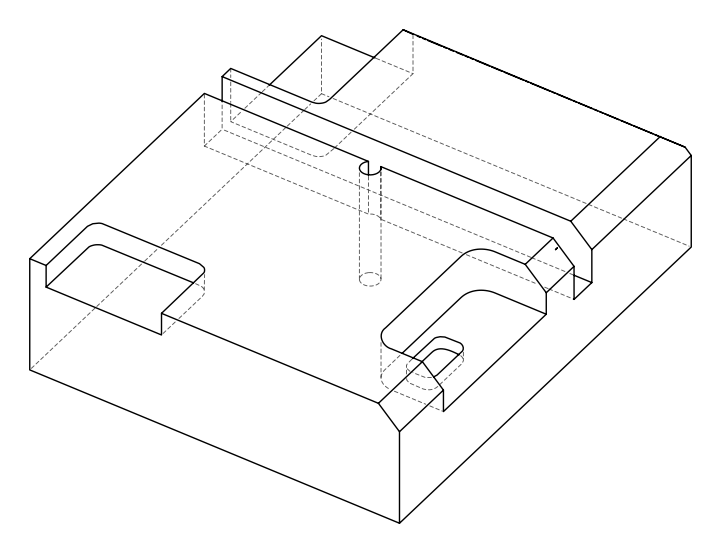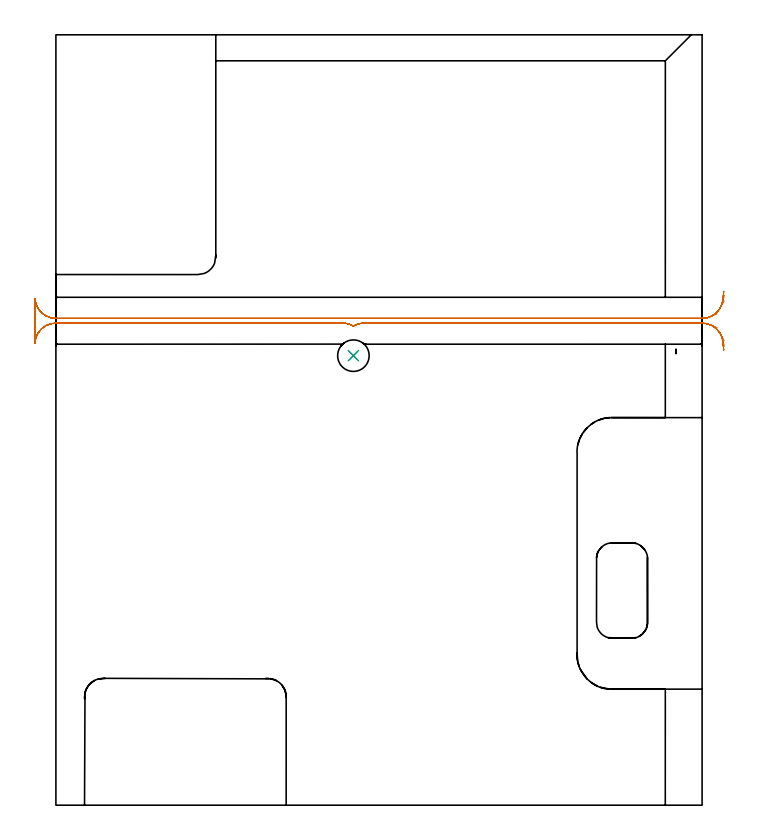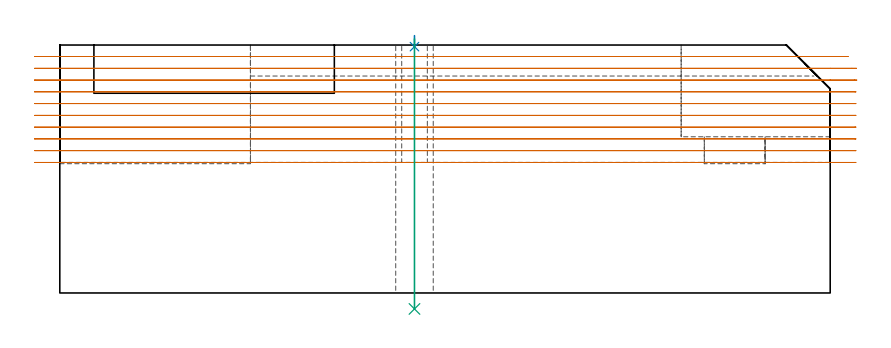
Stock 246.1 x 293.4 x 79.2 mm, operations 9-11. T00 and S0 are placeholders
(PLAN: 11 operations, 7 tool changes, 71.4 min)
(1 AREA_MILL | FG_CHAMFER_SURFACE | UGT0205_001 | 1.43 min | 4120 mm3)
(2 AREA_MILL_1 | FG_CHAMFER_SURFACE_1 | UGT0205_001 | 2.08 min | 5020 mm3)
(3 AREA_MILL_2 | FG_CHAMFER_SURFACE_2 | UGT0205_001 | 5.86 min | 9342 mm3)
(4 AREA_MILL_3 | FG_CHAMFER_SURFACE_3 | UGT0205_001 | 4.18 min | 9931 mm3)
(5 MILL_CORNER_NOTCH_RECTANGULAR | CORNER_NOTCH_RECTANGULAR | NXT0201_011 | Follow Part, ap 3, ae 75% | 21.27 min | 210080 mm3)
(6 MILL_RECTANGULAR_POCKET | POCKET_RECTANGULAR_STRAIGHT | NXT0201_013 | Follow Part, ap 2.5, ae 75% | 3.62 min | 25535 mm3)
(7 MILL_SLOT | SLOT_PARTIAL_RECTANGULAR | NXT0201_012 | Follow Part, ap 4, ae 75% | 12.75 min | 120935 mm3)
(8 MILL_SLOT_1 | SLOT_PARTIAL_RECTANGULAR_1 | NXT0201_011 | Follow Part, ap 3, ae 75% | 8.46 min | 56816 mm3)
(9 MILL_RECTANGULAR_SLOT | SLOT_RECTANGULAR | NXT0201_012 | Follow Part, ap 4, ae 75% | 11.36 min | 163171 mm3)
(10 SPOT_DRILL | STEP1HOLE | NXT0321_9005460120000 | 0.03 min | 5 mm3)
(11 DRILL_THROUGH_HOLE_INTO_CENTER | STEP1HOLE | UGT0301_515 | 0.35 min | 8362 mm3)
(TOOL UGT0205_001 | Chamfer Mill 20 x 3 x 45 deg. | D20 FL50 Z2)
(TOOL NXT0201_011 | ENDMILL 12mm [2P460-1200-NA 1630] | D12 FL38 Z6)
(TOOL NXT0201_013 | ENDMILL 10mm | D10 FL30 Z4)
(TOOL NXT0201_012 | ENDMILL 16mm [2P460-1600-NA 1630] | D16 FL38 Z6)
(TOOL NXT0321_9005460120000 | NC Spot Drill, 142deg, 12mm, Carbide, Uncoated | D12 PA142 FL30 Z2)
(TOOL UGT0301_515 | Carbide Drill 12.0 mm | D12 PA118 FL101 Z2)
(OP 9 MILL_RECTANGULAR_SLOT)
G17 G21 G94 G90
T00 M6
G54
G17 G0 G90 X251.859 Y187.088 S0 M3
G43 Z89.284 H1
Z75.526
G94 G1 X249.074 Y185.973 F250.
G2 X246.1 Y185.4 R8. F500.
G1 X0.
G2 X-7.97 Y192.708 R8.
G1 X-8.
Y176.292
X-7.97
G2 X0. Y183.6 R8.
G1 X109.221
G2 X113.3 Y182.482 R8.
X117.379 Y183.6 R8.
G1 X246.1
G2 X249.074 Y183.027 R8.
G1 X251.859 Y181.912 F250.
G0 Z89.284
X254.535 Y192.042
Z71.767
G1 X253.049 Y189.436
G2 X246.1 Y185.4 R8. F500.
G1 X0.
G2 X-7.97 Y192.708 R8.
G1 X-8.
Y176.292
X-7.97
G2 X0. Y183.6 R8.
G1 X109.221
G2 X113.3 Y182.482 R8.
X117.379 Y183.6 R8.
G1 X246.1
G2 X253.049 Y179.564 R8.
G1 X254.535 Y176.959 F250.
G0 X254.606 Y194.207 Z68.009
G1 X253.822 Y191.311
G2 X246.1 Y185.4 R8. F500.
G1 X0.
G2 X-7.99 Y193. R8.
G1 X-8.
Y176.
X-7.99
G2 X0. Y183.6 R8.
G1 X109.221
G2 X113.3 Y182.482 R8.
X117.379 Y183.6 R8.
G1 X246.1
G2 X253.825 Y177.681 R8.
G1 X254.605 Y174.784 F250.
G0 X254.33 Y195.696 Z64.25
G1 X254.07 Y192.708
G2 X246.1 Y185.4 R8. F500.
G1 X0.
G2 X-7.99 Y193. R8.
G1 X-8.
Y176.
X-7.99
G2 X0. Y183.6 R8.
G1 X109.221
G2 X113.3 Y182.482 R8.
X117.379 Y183.6 R8.
G1 X246.1
G2 X254.07 Y176.292 R8.
G1 X254.33 Y173.304 F250.
G0 Y195.696 Z60.492
G1 X254.07 Y192.708
G2 X246.1 Y185.4 R8. F500.
G1 X0.
G2 X-7.99 Y193. R8.
G1 X-8.
Y176.
X-7.99
G2 X0. Y183.6 R8.
G1 X109.221
G2 X113.3 Y182.482 R8.
X117.379 Y183.6 R8.
G1 X246.1
G2 X254.07 Y176.292 R8.
G1 X254.33 Y173.304 F250.
G0 Y195.696 Z56.734
G1 X254.07 Y192.708
G2 X246.1 Y185.4 R8. F500.
G1 X0.
G2 X-7.99 Y193. R8.
G1 X-8.
Y176.
X-7.99
G2 X0. Y183.6 R8.
G1 X109.221
G2 X113.3 Y182.482 R8.
X117.379 Y183.6 R8.
G1 X246.1
G2 X254.07 Y176.292 R8.
G1 X254.33 Y173.304 F250.
G0 Y195.696 Z52.975
G1 X254.07 Y192.708
G2 X246.1 Y185.4 R8. F500.
G1 X0.
G2 X-7.99 Y193. R8.
G1 X-8.
Y176.
X-7.99
G2 X0. Y183.6 R8.
G1 X109.221
G2 X113.3 Y182.482 R8.
X117.379 Y183.6 R8.
G1 X246.1
G2 X254.07 Y176.292 R8.
G1 X254.33 Y173.304 F250.
G0 Y195.696 Z49.217
G1 X254.07 Y192.708
G2 X246.1 Y185.4 R8. F500.
G1 X0.
G2 X-7.99 Y193. R8.
G1 X-8.
Y176.
X-7.99
G2 X0. Y183.6 R8.
G1 X109.221
G2 X113.3 Y182.482 R8.
X117.379 Y183.6 R8.
G1 X246.1
G2 X254.07 Y176.292 R8.
G1 X254.33 Y173.304 F250.
G0 Y195.696 Z45.458
G1 X254.07 Y192.708
G2 X246.1 Y185.4 R8. F500.
G1 X0.
G2 X-7.99 Y193. R8.
G1 X-8.
Y176.
X-7.99
G2 X0. Y183.6 R8.
G1 X109.221
G2 X113.3 Y182.482 R8.
X117.379 Y183.6 R8.
G1 X246.1
G2 X254.07 Y176.292 R8.
G1 X254.33 Y173.304 F250.
G0 Y195.696 Z41.7
G1 X254.07 Y192.708
G2 X246.1 Y185.4 R8. F500.
G1 X0.
G2 X-7.99 Y193. R8.
G1 X-8.
Y176.
X-7.99
G2 X0. Y183.6 R8.
G1 X109.221
G2 X113.3 Y182.482 R8.
X117.379 Y183.6 R8.
G1 X246.1
G2 X254.07 Y176.292 R8.
G1 X254.33 Y173.304 F250.
G0 Z89.284
M5
M2
(OP 10 SPOT_DRILL)
G17 G21 G94 G90
T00 M6
G54
G17 G0 G90 X113.3 Y171.2 S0 M3
G43 Z89.2 H0
G94 G81 G98 Z78.684 F250. R82.2
G80
M5
M2
(OP 11 DRILL_THROUGH_HOLE_INTO_CENTER)
G17 G21 G94 G90
T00 M6
G54
G17 G0 G90 X113.3 Y171.2 S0 M3
G43 Z89.2 H0
G94 G73 G98 Z-5.105 F250. Q10.538 R81.2
G80
M5
M2
